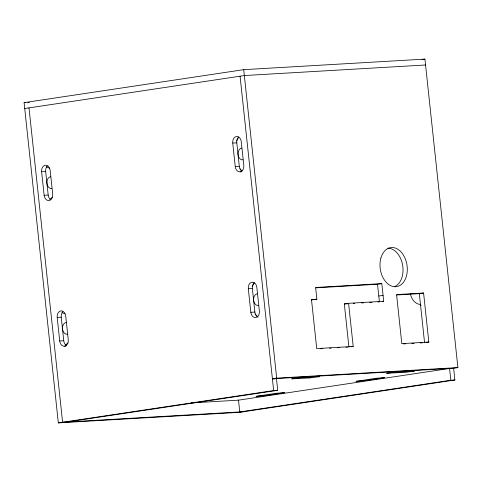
<?xml version="1.0" encoding="UTF-8"?>
<svg xmlns="http://www.w3.org/2000/svg" width="482" height="482" viewBox="0 0 482 482"><rect width="100%" height="100%" fill="white"/><g stroke="black" fill="none" stroke-linecap="round" stroke-linejoin="round"><path stroke-width="0.72" d="M236.578 140.852L238.765 136.936M252.146 286.555L254.333 282.639M453.604 368.031L454.881 380.003L239.548 412.339L58.328 422.895L24.1 102.636L243.711 69.661L424.931 59.105L457.9 367.597L453.628 368.236L272.402 378.798L276.68 378.153L457.9 367.597M24.727 108.522L244.338 75.547L425.558 64.986M421.955 59.551L424.931 59.105M315.818 287.85L377.533 284.253L381.81 283.609L383.702 301.262L382.274 301.479M381.81 283.609L315.632 287.465L316.891 299.232L311.264 299.955M377.93 301.991L379.424 301.907L378.792 296.02L383.07 295.382M348.926 347.1L344.317 303.949L348.588 303.305L383.702 301.262M396.807 294.972L419.322 293.659L423.594 293.02L428.835 342.051L425.986 342.479M351.065 346.781L353.204 346.456L348.588 303.305M273.487 379.003L275.716 378.671M58.328 422.895L273.662 390.565L277.716 390.33L276.433 378.352M66.655 422.021L277.716 390.33M449.573 368.471L238.512 400.162L191.3 402.916M454.881 380.003L450.833 380.244L239.771 411.935L238.488 399.958M309.492 377.942L319.656 376.683L300.635 377.689L291.67 378.87L309.492 377.942L309.336 376.472M24.1 102.636L25.6 102.552M27.842 102.419L29.342 102.329M241.506 171.755L240.15 171.833A5.923 4.314 86.7 0 1 235.252 166.591L232.734 143.052L236.789 142.817A5.923 4.314 86.7 0 1 238.379 137.4M41.621 171.749A5.923 4.314 86.7 0 1 45.266 165.224A5.923 4.314 86.7 0 1 50.17 170.465L52.683 193.999A5.923 4.314 86.7 0 1 49.037 200.53A5.923 4.314 86.7 0 1 44.133 195.282L41.621 171.749L45.669 171.514A5.923 4.314 86.7 0 1 47.266 166.097M235.252 166.591L239.301 166.35A5.923 4.314 86.7 0 0 241.982 171.128M44.133 195.282L48.188 195.047A5.923 4.314 86.7 0 0 50.869 199.825M248.308 288.748A5.923 4.314 86.7 0 1 251.953 282.223A5.923 4.314 86.7 0 1 256.852 287.465L259.37 311.004A5.923 4.314 86.7 0 1 255.725 317.53A5.923 4.314 86.7 0 1 250.821 312.288L248.308 288.748L252.357 288.513A5.923 4.314 86.7 0 1 253.954 283.097M316.891 299.232L311.486 299.551L316.728 348.582L353.204 346.456M423.594 293.02L396.578 294.592L401.813 343.63L428.835 342.051M65.956 346.136L64.606 346.215A5.923 4.314 86.7 0 1 59.702 340.973L57.189 317.439L61.244 317.198A5.923 4.314 86.7 0 1 62.835 311.782M344.317 303.949L348.052 303.732M353.282 303.425L354.77 303.341M361.494 302.949L363.735 302.817M369.712 302.473L371.953 302.341M250.821 312.288L254.876 312.053A5.923 4.314 86.7 0 0 257.557 316.825M59.702 340.973L63.757 340.738A5.923 4.314 86.7 0 0 66.438 345.51M320.638 348.751L322.874 348.619M329.574 348.227L331.062 348.143M337.762 347.751L339.25 347.667M345.949 347.275L347.438 347.185M403.548 343.919L405.796 343.787M411.803 343.437L414.056 343.311M420.057 342.955L422.31 342.829M243.82 411.694L62.6 422.256L29.004 107.878M421.075 305.443L420.093 304.395A13.984 10.188 86.7 0 1 410.387 293.9M240.006 168.839L241.964 170.935M255.08 314.011L258.027 317.156M449.549 368.266L450.833 380.244M419.322 293.659L424.564 342.696M377.533 284.253L378.792 296.02M243.711 69.661L276.68 378.153M240.066 76.186L273.662 390.565M236.789 142.817L239.301 166.35M252.357 288.513L254.876 312.053M45.669 171.514L48.188 195.047M61.244 317.198L63.757 340.738M242.946 159.825A5.923 4.314 86.7 0 1 238.048 154.583A5.923 4.314 86.7 0 1 241.693 148.058M258.521 305.522A5.923 4.314 86.7 0 1 253.616 300.28A5.923 4.314 86.7 0 1 257.261 293.755M387.974 248.146A19.744 13.502 81.5 0 1 402.584 264.937A19.744 13.502 81.5 0 1 394.891 286.519M57.189 317.439A5.923 4.314 86.7 0 1 60.834 310.908A5.923 4.314 86.7 0 1 65.739 316.15L68.251 339.69A5.923 4.314 86.7 0 1 64.606 346.215M232.734 143.052A5.923 4.314 86.7 0 1 236.379 136.526A5.923 4.314 86.7 0 1 241.283 141.768L243.802 165.308A5.923 4.314 86.7 0 1 240.15 171.833M49.917 199.494A17.045 12.412 86.7 0 1 52.49 197.252M67.402 334.219A5.923 4.314 86.7 0 1 62.497 328.977A5.923 4.314 86.7 0 1 66.148 322.452M51.833 188.522A5.923 4.314 86.7 0 1 46.929 183.281A5.923 4.314 86.7 0 1 50.574 176.755M49.375 168.104A17.045 12.412 86.7 0 1 46.417 166.694M65.492 345.19A17.045 12.412 86.7 0 1 68.064 342.949M64.95 313.8A17.045 12.412 86.7 0 1 61.985 312.396M256.177 396.318L264.63 395.734L284.808 392.607L276.114 393.288L256.177 396.318M356.108 381.316L364.567 380.726L384.738 377.605L376.044 378.286L356.108 381.316M386.666 373.249L405.446 372.339L414.418 371.158L395.397 372.164L386.666 373.249M380.894 258.009A19.744 13.502 81.5 0 0 395.734 286.748A19.744 13.502 81.5 0 0 404.296 256.647A19.744 13.502 81.5 0 0 380.894 258.009"/></g></svg>
